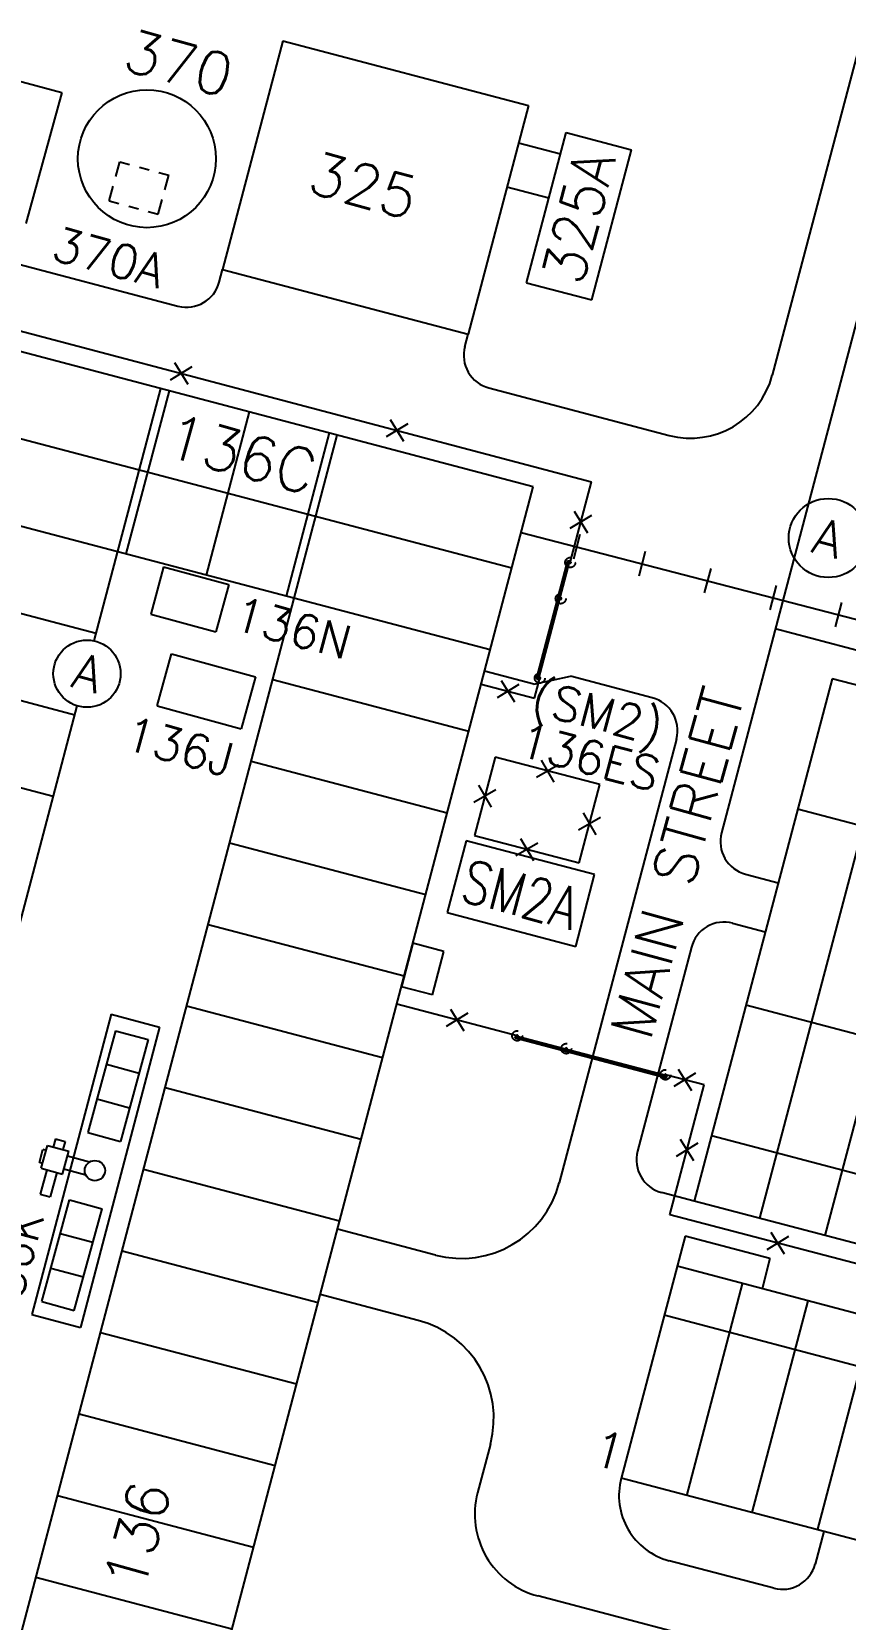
# Model space of a CAD drawing. Extents: x -16413 to 78405, y -232 to 83089.
# Drawn here: x 37070 to 39959, y 31275 to 36918 of the extents above; entities that cross this region are included whole.
import ezdxf
from ezdxf.enums import TextEntityAlignment as Align

# ---------------------------------------------------------------- set-up
doc = ezdxf.new("R2010")
doc.units = 0
doc.header["$LTSCALE"] = 350
doc.header["$MEASUREMENT"] = 0
doc.linetypes.add('CV45', pattern=[1, 1])
doc.linetypes.add('HIDDEN', pattern=[0.375, 0.25, -0.125])
doc.layers.add('BACKGROUND', color=7, linetype='CONTINUOUS')
doc.layers.add('FENCE', color=7, linetype='CONTINUOUS')
doc.styles.add('SIMPLEX', font='SIMPLEX')

msp = doc.modelspace()

# ---------------------------------------------------------------- linework, layer by layer
at = {"layer": 'BACKGROUND'}
for p, q in [((38851, 35301.1), (15661.4, 41411.8)), ((38774.5, 35011), (15584.9, 41121.7)), ((38698.1, 34720.9), (15850.8, 40741.4)), ((40479.8, 38656.7), (39699.9, 35697.1)), ((40711.9, 38595.6), (39519.4, 34070.1)), ((37961.3, 36885.7), (37747.3, 36073.5)), ((37961.3, 36885.7), (38833.6, 36655.9)), ((36713, 36828), (37175.9, 36701.8)), ((37175.9, 36701.8), (37049.1, 36236.8)), ((38833.6, 36655.9), (38619.5, 35843.6)), ((35146.3, 36586.8), (37588.9, 35943.2)), ((38798.8, 36523.7), (38947.7, 36484.4)), ((38826.9, 36026.1), (38967.6, 36559.8)), ((38967.6, 36559.8), (39199.7, 36498.7)), ((39059, 35964.9), (39199.7, 36498.7)), ((37368.1, 36403.6), (37382.3, 36455.7)), ((37382.3, 36455.7), (37417.1, 36446.3)), ((37451.8, 36436.8), (37486.5, 36427.3)), ((37521.3, 36417.9), (37556, 36408.4)), ((37541.8, 36356.3), (37556, 36408.4)), ((37344.5, 36316.8), (37358.7, 36368.9)), ((38757.5, 36367), (38906.4, 36327.8)), ((37344.5, 36316.8), (37379.2, 36307.3)), ((37413.9, 36297.9), (37448.7, 36288.4)), ((37518.1, 36269.5), (37532.3, 36321.6)), ((37483.4, 36278.9), (37518.1, 36269.5)), ((37735.6, 36028.6), (37747.3, 36073.5)), ((37747.3, 36073.5), (38619.5, 35843.6)), ((38826.9, 36026.1), (39059, 35964.9)), ((38607.8, 35798.8), (38619.5, 35843.6)), ((37557.1, 35642), (37404.3, 35061.8)), ((38693.2, 35652.2), (39333.4, 35483.5)), ((37841.4, 35567.1), (37688.6, 34986.9)), ((38125.7, 35492.2), (37972.8, 34912)), ((38808.1, 35138.4), (40204.3, 34776.1)), ((39016.4, 35130.8), (38993.8, 35043.7)), ((39248.7, 35070.6), (39226.1, 34983.5)), ((37537.8, 35016), (37492, 34848.1)), ((37537.8, 35016), (37769.3, 34952.9)), ((39481, 35010.3), (39458.4, 34923.2)), ((37298.8, 34779.4), (36660.6, 34947.6)), ((37769.3, 34952.9), (37723.6, 34785)), ((39713.4, 34950), (39690.7, 34862.9)), ((39945.7, 34889.7), (39923.1, 34802.6)), ((37492, 34848.1), (37723.6, 34785)), ((40917.3, 34477.4), (39710.5, 34795.4)), ((37222.4, 34489.3), (36584.1, 34657.5)), ((37515.2, 34521.6), (37565.7, 34707)), ((37565.7, 34707), (37864.5, 34625.6)), ((37864.5, 34625.6), (37813.9, 34440.2)), ((38621.6, 34430.8), (37925.4, 34614.3)), ((38852.3, 34599.6), (38678.2, 34645.5)), ((38852.3, 34599.6), (38983.1, 34627.2)), ((39273.7, 34550.6), (38983.1, 34627.2)), ((39912.1, 34618.2), (39422.8, 32761.6)), ((44089.4, 33517.4), (39912.1, 34618.2)), ((40144.1, 34556.8), (39654.9, 32700.4)), ((37515.2, 34521.6), (37813.9, 34440.2)), ((40376.2, 34495.7), (39887, 32639.2)), ((39359.2, 34403.9), (38943.3, 32825.8)), ((37145.9, 34199.2), (36507.7, 34367.4)), ((38545.2, 34140.7), (37849, 34324.1)), ((38715.6, 34339.9), (38642.2, 34061.4)), ((39086.9, 34242), (38715.6, 34339.9)), ((38940.7, 34312.7), (38862.9, 34267.4)), ((38879.1, 34328.9), (38924.4, 34251.2)), ((38717.8, 34223.3), (38640, 34178)), ((38656.2, 34239.5), (38701.6, 34161.8)), ((39013.5, 33963.5), (39086.9, 34242)), ((44110.7, 33015.4), (39789.7, 34154.1)), ((39089.1, 34125.5), (39011.3, 34080.1)), ((39027.6, 34141.7), (39072.9, 34063.9)), ((38468.8, 33850.6), (37772.5, 34034.1)), ((38612.4, 34042.3), (38545.1, 33787)), ((39068.7, 33922.1), (38612.4, 34042.3)), ((38642.2, 34061.4), (39013.5, 33963.5)), ((38867.3, 34034.2), (38789.5, 33988.9)), ((38805.7, 34050.4), (38851.1, 33972.7)), ((39001.5, 33666.8), (39068.7, 33922.1)), ((39604.9, 33923.5), (39721, 33892.9)), ((38545.1, 33787), (39001.5, 33666.8)), ((39559, 33749.5), (39675.1, 33718.9)), ((38392.3, 33560.5), (37696.1, 33744)), ((38423.4, 33678.2), (38382.5, 33523.3)), ((38533.7, 33649.1), (38423.4, 33678.2)), ((38492.9, 33494.3), (38533.7, 33649.1)), ((39412.4, 33664), (39221.3, 32938.8)), ((38492.9, 33494.3), (38382.5, 33523.3)), ((37351.2, 33425.3), (37069.8, 32357.8)), ((37351.2, 33425.3), (37523.6, 33379.9)), ((38315.9, 33270.4), (37619.6, 33453.9)), ((43783.6, 32357), (39606.2, 33457.8)), ((37523.6, 33379.9), (37242.3, 32312.3)), ((37367.3, 33366.9), (37268.7, 33005.1)), ((37367.3, 33366.9), (37483.1, 33335.4)), ((37483.1, 33335.4), (37384.4, 32973.6)), ((37334.8, 33247.8), (37450.6, 33216.2)), ((38239.4, 32980.3), (37543.2, 33163.8)), ((37301.2, 33124.3), (37416.9, 33092.7)), ((37103.4, 32878.1), (37125.5, 32959.2)), ((37125.5, 32959.2), (37200.8, 32938.7)), ((37153.7, 32982.6), (37145.8, 32953.6)), ((37153.7, 32982.6), (37188.4, 32973.1)), ((37188.4, 32973.1), (37180.5, 32944.2)), ((37268.7, 33005.1), (37384.4, 32973.6)), ((43661.3, 31892.9), (39483.9, 32993.7)), ((37096.6, 32898.7), (37109.2, 32945)), ((37120.8, 32941.8), (37109.2, 32945)), ((37178.7, 32857.6), (37200.8, 32938.7)), ((37274.4, 32899.9), (37196.1, 32921.3)), ((37108.2, 32895.5), (37096.6, 32898.7)), ((37123.7, 32872.6), (37100, 32785.8)), ((37103.4, 32878.1), (37178.7, 32857.6)), ((37158.4, 32863.1), (37134.8, 32776.3)), ((37261.7, 32853.6), (37183.4, 32875)), ((38163, 32690.2), (37466.7, 32873.7)), ((39422.8, 32761.6), (39306.8, 32792.2)), ((37100, 32785.8), (37134.8, 32776.3)), ((37104.8, 32404.1), (37203.4, 32765.9)), ((37203.4, 32765.9), (37319.2, 32734.3)), ((37220.6, 32372.5), (37319.2, 32734.3)), ((41743.6, 32150), (39422.8, 32761.6)), ((37171, 32646.7), (37286.7, 32615.2)), ((38503.5, 32569.5), (38155.3, 32661.2)), ((39389.9, 32636.8), (39162.8, 31775.2)), ((39691.6, 32557.3), (39389.9, 32636.8)), ((38086.5, 32400.1), (37390.3, 32583.6)), ((37137.3, 32523.2), (37253.1, 32491.7)), ((41218.2, 32040.2), (39361.6, 32529.5)), ((39691.6, 32557.3), (39663.3, 32450)), ((39593.4, 32467.3), (39394.7, 31713.1)), ((37104.8, 32404.1), (37220.6, 32372.5)), ((38442.3, 32337.4), (38094.2, 32429.1)), ((39825.5, 32406.2), (39627.3, 31653.9)), ((37069.8, 32357.8), (37242.3, 32312.3)), ((41172.3, 31866.2), (39315.7, 32355.4)), ((40057.6, 32345), (39858.8, 31590.8)), ((38010.1, 32110), (37313.9, 32293.5)), ((37933.6, 31819.9), (37237.4, 32003.4)), ((38698.7, 31897.5), (38653.1, 31724.4)), ((41019.7, 31287), (39163.1, 31776.2)), ((37857.2, 31529.8), (37161, 31713.3)), ((39882.5, 31586.6), (39851.9, 31470.5)), ((39705.3, 31385.1), (39334, 31482.9)), ((37780.7, 31239.7), (37084.5, 31423.2)), ((39795, 31113.3), (38866.7, 31357.9))]:
    msp.add_line(p, q, dxfattribs=at)
at = {"layer": 'BACKGROUND', "linetype": 'CV45'}
for p, q in [((37291.8, 34752.8), (37528.1, 35649.7)), ((34791.2, 22720.3), (38154.7, 35484.5)), ((35640.3, 23117), (38851, 35301)), ((34164.5, 22885.4), (37231, 34521.9))]:
    msp.add_line(p, q, dxfattribs=at)
at = {"layer": 'BACKGROUND'}
for centre, radius in [((37478.6, 36466.8), 245), ((39898.6, 35118.6), 140.5), ((37265.7, 34636.2), 119.5), ((37293.9, 32869.7), 36)]:
    msp.add_circle(centre, radius, dxfattribs=at)
for centre, radius, start, end in [((37619.5, 36059.2), 120, 255.2372, 345.2372), ((38723.8, 35768.2), 120, 165.2372, 255.2372), ((39409.8, 35773.6), 300, 255.2372, 345.2372), ((39243.1, 34434.5), 120, 345.2375, 75.2352), ((39635.4, 34039.5), 120, 165.2403, 255.2411), ((39528.4, 33633.4), 120, 75.2367, 165.2375), ((39337.3, 32908.2), 120, 165.2375, 255.2369), ((38595.2, 32917.6), 360, 255.2379, 345.2373), ((38350.6, 31989.3), 360, 345.2379, 75.237), ((39395.2, 31715), 240, 165.2368, 255.2377), ((38943.2, 31648), 300, 165.2375, 255.2379), ((39735.9, 31501.1), 120, 255.2377, 345.2381)]:
    msp.add_arc(centre, radius, start, end, dxfattribs=at)
at = {"layer": 'FENCE', "ltscale": 0.125}
for p, q in [((36142.1, 36089.6), (39057.7, 35317.8)), ((38982.3, 35031.6), (39057.7, 35317.8)), ((38666.4, 34599), (38855.1, 34549.2)), ((38855.1, 34549.2), (38874, 34620.6)), ((38794.1, 33349.1), (38366.6, 33461.8)), ((39457.4, 33174.3), (39320.1, 33210.5)), ((39335.7, 32713.1), (39457.4, 33174.3)), ((40101.6, 32511.2), (39335.7, 32713.1))]:
    msp.add_line(p, q, dxfattribs=at)
at = {"layer": 'FENCE'}
for p, q in [((37638.2, 35727.3), (37561.6, 35680.1)), ((37576.3, 35742), (37623.5, 35665.4)), ((38405, 35525), (38328.3, 35477.9)), ((38343, 35539.8), (38390.2, 35463.1)), ((39057.8, 35199.1), (38981.2, 35151.9)), ((38995.9, 35213.9), (39043.1, 35137.2)), ((38863.3, 34621.4), (38973.4, 35039.1)), ((38867.4, 34620.3), (38977.5, 35038)), ((38868.2, 34620.1), (38978.3, 35037.8)), ((38868.2, 34620.1), (38978.4, 35037.8)), ((38870.2, 34619.5), (38980.4, 35037.3)), ((38870.3, 34619.5), (38980.4, 35037.2)), ((38871, 34619.3), (38981.2, 35037)), ((38973.4, 35039.1), (38981.2, 35037)), ((38979.8, 35028.3), (38978.9, 35028.6)), ((38980.4, 35033.4), (38979.8, 35031)), ((38980.5, 35030.8), (38979.8, 35031)), ((38980.5, 35030.8), (38979.8, 35028.3)), ((38981.7, 35029.2), (38980.2, 35029.6)), ((38981.8, 35029.6), (38980.3, 35030)), ((38981.1, 35033.2), (38980.4, 35033.4)), ((38981.8, 35035.6), (38980.8, 35035.8)), ((38981.8, 35035.6), (38981.1, 35033.2)), ((38982.8, 35033.5), (38981.3, 35033.9)), ((38982.9, 35034), (38981.4, 35034.4)), ((38945.9, 34899.7), (38945, 34900)), ((38946.5, 34904.8), (38945.8, 34902.4)), ((38946.6, 34902.2), (38945.8, 34902.4)), ((38946.6, 34902.2), (38945.9, 34899.7)), ((38947.8, 34900.6), (38946.3, 34901)), ((38947.9, 34901), (38946.4, 34901.4)), ((38947.2, 34904.6), (38946.5, 34904.8)), ((38947.8, 34907), (38946.9, 34907.2)), ((38947.8, 34907), (38947.2, 34904.6)), ((38948.9, 34904.9), (38947.4, 34905.3)), ((38949, 34905.4), (38947.5, 34905.8)), ((38799.1, 34597.7), (38722.4, 34550.5)), ((38737.2, 34612.4), (38784.3, 34535.7)), ((38863, 34625.4), (38863.3, 34625.6)), ((38863.9, 34623.8), (38863, 34625.4)), ((38863.6, 34619.1), (38863.1, 34617.2)), ((38863.1, 34617.2), (38872.5, 34614.7)), ((38863.3, 34625.6), (38864.1, 34624.3)), ((38871, 34619.3), (38863.3, 34621.4)), ((38871, 34619.3), (38863.3, 34621.4)), ((38863.4, 34625.5), (38863.6, 34625.6)), ((38864.1, 34624.3), (38863.4, 34625.5)), ((38863.4, 34619.5), (38863.8, 34621.2)), ((38863.5, 34618.9), (38872.9, 34616.4)), ((38863.6, 34625.6), (38864.2, 34624.7)), ((38863.6, 34619.1), (38873, 34616.6)), ((38867.7, 34618), (38863.6, 34619.1)), ((38864.2, 34621.1), (38863.8, 34619.5)), ((38863.8, 34619.5), (38867.8, 34618.4)), ((38866.6, 34617.1), (38864.1, 34617.7)), ((38864.3, 34621.1), (38864.3, 34621.1)), ((38866.7, 34617.5), (38864.3, 34618.1)), ((38864.4, 34618.6), (38864.4, 34618.6)), ((38865.3, 34618.3), (38864.4, 34618.6)), ((38867.8, 34619.9), (38864.5, 34620.8)), ((38864.6, 34618.5), (38864.5, 34618.5)), ((38865.2, 34618.3), (38864.5, 34618.5)), ((38864.5, 34618.3), (38864.5, 34618.5)), ((38864.6, 34618.2), (38864.5, 34617.7)), ((38865, 34618.1), (38864.5, 34618.2)), ((38864.9, 34617.9), (38864.5, 34618)), ((38864.8, 34617.7), (38864.5, 34617.8)), ((38864.9, 34617.7), (38864.5, 34617.8)), ((38864.5, 34617.6), (38864.5, 34617.7)), ((38864.8, 34617.6), (38864.5, 34617.7)), ((38864.7, 34617.5), (38864.5, 34617.6)), ((38864.8, 34617.6), (38864.5, 34617.6)), ((38864.6, 34621), (38864.6, 34621)), ((38864.6, 34621), (38867.8, 34620.2)), ((38864.6, 34618.3), (38864.7, 34618.4)), ((38864.9, 34618.1), (38864.6, 34618.1)), ((38864.9, 34618), (38864.6, 34618.1)), ((38864.9, 34617.9), (38864.6, 34618)), ((38864.8, 34617.8), (38864.6, 34617.9)), ((38864.7, 34619.2), (38864.7, 34619.3)), ((38865.4, 34619.1), (38864.7, 34619.3)), ((38864.7, 34617.5), (38864.8, 34617.6)), ((38865, 34618.1), (38864.8, 34617.6)), ((38865, 34618.2), (38865, 34618.3)), ((38865.2, 34618.4), (38865.1, 34618.3)), ((38865.1, 34618.1), (38865.2, 34618.3)), ((38865.4, 34618.4), (38865.3, 34618.3)), ((38865.4, 34619), (38865.4, 34619.1)), ((38865.8, 34618.3), (38865.8, 34618.2)), ((38865.8, 34618.2), (38866.8, 34617.9)), ((38865.9, 34617.9), (38866, 34618.1)), ((38866, 34617.8), (38865.9, 34617.3)), ((38865.9, 34617.2), (38865.9, 34617.3)), ((38865.9, 34617.3), (38866.3, 34617.2)), ((38865.9, 34617.2), (38866.2, 34617.1)), ((38866, 34618.1), (38866, 34618.1)), ((38866, 34618.1), (38866.6, 34617.9)), ((38866, 34617.8), (38866.5, 34617.7)), ((38866, 34617.7), (38866.4, 34617.6)), ((38866, 34617.6), (38866.3, 34617.5)), ((38866, 34617.5), (38866.3, 34617.4)), ((38866, 34617.5), (38866.3, 34617.4)), ((38866, 34617.4), (38866.2, 34617.3)), ((38866, 34617.3), (38866.2, 34617.2)), ((38866.1, 34618.8), (38866.1, 34618.9)), ((38866.1, 34618.9), (38866.9, 34618.7)), ((38866.1, 34617.9), (38866.1, 34618.1)), ((38866.1, 34617.7), (38866.3, 34617.7)), ((38866.1, 34617.6), (38866.3, 34617.6)), ((38866.2, 34617.1), (38866.3, 34617.2)), ((38866.4, 34617.7), (38866.3, 34617.2)), ((38866.4, 34617.8), (38866.4, 34618)), ((38866.6, 34618), (38866.6, 34617.9)), ((38866.6, 34617.7), (38866.6, 34617.9)), ((38866.8, 34618.6), (38866.9, 34618.7)), ((38866.8, 34618), (38866.8, 34617.9)), ((38867.8, 34620.2), (38867.8, 34620.2)), ((38867.8, 34618.4), (38868.2, 34620.1)), ((38868.1, 34620.1), (38868.1, 34620.1)), ((38868.6, 34620), (38868.1, 34618.2)), ((38869.2, 34619.8), (38868.7, 34617.8)), ((38869.4, 34616.8), (38869.1, 34616.6)), ((38869.1, 34616.6), (38869.2, 34616.3)), ((38869.2, 34616.3), (38869.5, 34616.2)), ((38869.7, 34616.8), (38869.4, 34616.8)), ((38869.5, 34616.2), (38869.8, 34616.5)), ((38869.8, 34616.5), (38869.7, 34616.8)), ((38869.8, 34616.2), (38871.4, 34615.8)), ((38869.9, 34616.6), (38871.5, 34616.2)), ((38872, 34620.8), (38871.5, 34620.6)), ((38872.4, 34618.6), (38871.5, 34620.3)), ((38871.8, 34616.2), (38871.5, 34616)), ((38871.5, 34616), (38871.6, 34615.7)), ((38873, 34622.4), (38871.6, 34621.6)), ((38872, 34620.8), (38871.6, 34621.5)), ((38871.6, 34615.7), (38871.9, 34615.6)), ((38872.7, 34622.8), (38871.8, 34622.3)), ((38872.1, 34616.1), (38871.8, 34616.2)), ((38871.9, 34615.6), (38872.2, 34615.8)), ((38872.2, 34615.8), (38872.1, 34616.1)), ((38873, 34616.6), (38872.5, 34614.7)), ((38873.2, 34618.8), (38872.7, 34618.5)), ((38874.1, 34617.2), (38873.2, 34618.8)), ((38873.2, 34616.7), (38874.1, 34617.2)), ((38875, 34618.9), (38873.6, 34618.1)), ((38875.2, 34618.5), (38873.8, 34617.7)), ((38618.7, 33429.1), (38542, 33381.9)), ((38556.8, 33443.8), (38603.9, 33367.2)), ((38786.6, 33340.3), (38788.6, 33348)), ((39319.4, 33199.8), (38786.6, 33340.3)), ((39320.4, 33203.9), (38787.7, 33344.4)), ((39320.6, 33204.7), (38787.9, 33345.2)), ((39320.7, 33204.7), (38787.9, 33345.2)), ((39321.2, 33206.8), (38788.4, 33347.3)), ((39321.2, 33206.7), (38788.4, 33347.2)), ((39321.4, 33207.5), (38788.6, 33348)), ((38790.1, 33348.6), (38789.8, 33347.7)), ((38790.1, 33348.6), (38792.5, 33348)), ((38791.7, 33349.8), (38791.3, 33348.3)), ((38792.2, 33349.7), (38791.8, 33348.1)), ((38792.5, 33348), (38792.3, 33347.2)), ((38792.3, 33347.2), (38794.7, 33346.6)), ((38794.9, 33347.3), (38794.7, 33346.6)), ((38794.9, 33347.3), (38797.3, 33346.7)), ((38796, 33348.6), (38795.6, 33347.1)), ((38796.5, 33348.5), (38796.1, 33347)), ((38797.3, 33346.7), (38797.1, 33345.8)), ((38964.1, 33302.7), (38963.9, 33301.8)), ((38964.1, 33302.7), (38966.5, 33302.1)), ((38965.7, 33303.9), (38965.3, 33302.4)), ((38966.2, 33303.8), (38965.8, 33302.3)), ((38966.5, 33302.1), (38966.3, 33301.3)), ((38966.3, 33301.3), (38968.8, 33300.7)), ((38968.9, 33301.4), (38968.8, 33300.7)), ((38968.9, 33301.4), (38971.4, 33300.8)), ((38970.1, 33302.7), (38969.7, 33301.2)), ((38970.6, 33302.6), (38970.2, 33301.1)), ((38971.4, 33300.8), (38971.1, 33299.9)), ((39315.1, 33200.1), (39316.1, 33200.7)), ((39315.1, 33199.8), (39316.4, 33200.6)), ((39315.3, 33199.9), (39315.1, 33200.1)), ((39315.3, 33199.5), (39315.1, 33199.8)), ((39316.4, 33200.6), (39315.3, 33199.9)), ((39316.9, 33200.5), (39315.3, 33199.5)), ((39317.9, 33209.2), (39318.5, 33208.3)), ((39318.4, 33209.5), (39319.1, 33208.1)), ((39319.9, 33208.5), (39319.2, 33208.1)), ((39321.4, 33207.5), (39319.4, 33199.8)), ((39321.4, 33207.5), (39319.4, 33199.8)), ((39321.4, 33207.5), (39319.4, 33199.8)), ((39321.4, 33207.5), (39319.4, 33199.8)), ((39321.2, 33199.9), (39319.5, 33200.4)), ((39321.2, 33199.9), (39319.5, 33200.4)), ((39319.7, 33200.8), (39319.6, 33200.8)), ((39319.7, 33200.8), (39319.6, 33200.8)), ((39319.6, 33200.7), (39321.3, 33200.3)), ((39319.6, 33200.7), (39321.3, 33200.3)), ((39319.7, 33201.1), (39320.6, 33204.3)), ((39319.7, 33201.1), (39319.7, 33201.1)), ((39319.9, 33208.5), (39320.1, 33208.1)), ((39320.8, 33204.3), (39320, 33201)), ((39320.8, 33204.3), (39320, 33201)), ((39322.1, 33208.9), (39320.5, 33208)), ((39322.1, 33208.9), (39320.5, 33208)), ((39322.3, 33204.3), (39320.6, 33204.7)), ((39322.3, 33204.3), (39320.6, 33204.7)), ((39320.6, 33204.6), (39320.6, 33204.6)), ((39320.6, 33204.6), (39320.6, 33204.6)), ((39320.6, 33204.3), (39320.6, 33204.3)), ((39320.7, 33205.1), (39322.5, 33204.6)), ((39320.7, 33205.1), (39322.5, 33204.6)), ((39320.9, 33205.7), (39323, 33205.2)), ((39320.9, 33205.7), (39323, 33205.2)), ((39321.3, 33200.3), (39322.3, 33204.3)), ((39321.3, 33200.3), (39322.3, 33204.3)), ((39321.7, 33201.9), (39321.5, 33201.2)), ((39321.7, 33201.9), (39321.5, 33201.2)), ((39321.5, 33201.2), (39321.5, 33201.2)), ((39321.5, 33201.2), (39321.5, 33201.2)), ((39321.6, 33200.1), (39324.1, 33209.5)), ((39321.6, 33200.1), (39324.1, 33209.5)), ((39322.7, 33204.2), (39321.6, 33200.1)), ((39322.7, 33204.2), (39321.6, 33200.1)), ((39321.6, 33200.1), (39323.5, 33199.6)), ((39321.6, 33200.1), (39323.5, 33199.6)), ((39321.7, 33201.9), (39321.7, 33201.9)), ((39321.7, 33201.9), (39321.7, 33201.9)), ((39321.8, 33211.5), (39322.6, 33210.1)), ((39321.8, 33211.5), (39322.6, 33210.1)), ((39323.5, 33210.6), (39321.9, 33209.7)), ((39323.5, 33210.6), (39321.9, 33209.7)), ((39321.9, 33209.7), (39322.2, 33209.2)), ((39321.9, 33209.7), (39322.2, 33209.2)), ((39321.9, 33200), (39324.3, 33209.4)), ((39321.9, 33200), (39324.3, 33209.4)), ((39321.9, 33202.6), (39322, 33203.4)), ((39321.9, 33202.6), (39322, 33203.4)), ((39321.9, 33202.6), (39321.9, 33202.6)), ((39321.9, 33202.6), (39321.9, 33202.6)), ((39322.1, 33203.4), (39322, 33203.4)), ((39322.1, 33203.4), (39322, 33203.4)), ((39322.4, 33201.8), (39322.1, 33200.9)), ((39322.4, 33201.8), (39322.1, 33200.9)), ((39322.1, 33200.9), (39322.1, 33200.9)), ((39322.1, 33200.9), (39322.1, 33200.9)), ((39322.2, 33201.1), (39322.3, 33201)), ((39322.2, 33201.1), (39322.3, 33201)), ((39322.3, 33211.7), (39323.1, 33210.3)), ((39322.3, 33211.7), (39323.1, 33210.3)), ((39322.3, 33201.9), (39322.4, 33201.8)), ((39322.3, 33201.9), (39322.4, 33201.8)), ((39322.4, 33201.7), (39322.3, 33201)), ((39322.4, 33201.7), (39322.3, 33201)), ((39322.5, 33201.1), (39322.3, 33201.2)), ((39322.5, 33201.1), (39322.3, 33201.2)), ((39322.4, 33201), (39322.3, 33201)), ((39322.4, 33201), (39322.3, 33201)), ((39322.4, 33201.7), (39322.4, 33201.7)), ((39322.6, 33201.6), (39322.4, 33201.7)), ((39322.4, 33201.7), (39322.4, 33201.7)), ((39322.6, 33201.6), (39322.4, 33201.7)), ((39322.6, 33201.5), (39322.4, 33201.5)), ((39322.6, 33201.5), (39322.4, 33201.5)), ((39322.5, 33202.3), (39322.8, 33203.3)), ((39322.5, 33202.3), (39322.8, 33203.3)), ((39322.5, 33202.3), (39322.5, 33202.3)), ((39322.5, 33202.3), (39322.5, 33202.3)), ((39322.6, 33201.5), (39322.5, 33201.1)), ((39322.6, 33201.5), (39322.5, 33201.1)), ((39322.5, 33201.1), (39323.1, 33201)), ((39322.5, 33201.1), (39323.1, 33201)), ((39323.2, 33203.2), (39322.6, 33200.8)), ((39323.2, 33203.2), (39322.6, 33200.8)), ((39322.6, 33202.5), (39322.8, 33203.1)), ((39322.6, 33202.5), (39322.8, 33203.1)), ((39322.6, 33202.5), (39322.6, 33202.5)), ((39322.8, 33202.4), (39322.6, 33202.5)), ((39322.6, 33202.5), (39322.6, 33202.5)), ((39322.8, 33202.4), (39322.6, 33202.5)), ((39322.6, 33201.5), (39323.2, 33201.3)), ((39322.6, 33201.5), (39323.2, 33201.3)), ((39322.7, 33201.4), (39322.6, 33201.1)), ((39322.7, 33201.4), (39322.6, 33201.1)), ((39322.7, 33203.3), (39322.8, 33203.3)), ((39322.7, 33203.3), (39322.8, 33203.3)), ((39322.7, 33203.1), (39322.8, 33203.1)), ((39322.7, 33203.1), (39322.8, 33203.1)), ((39322.9, 33202.6), (39322.7, 33202.6)), ((39322.9, 33202.6), (39322.7, 33202.6)), ((39322.8, 33201.4), (39322.7, 33201.1)), ((39322.7, 33201.4), (39322.7, 33201.1)), ((39322.8, 33201.4), (39322.7, 33201.1)), ((39322.7, 33201.4), (39322.7, 33201.1)), ((39323, 33203.1), (39322.8, 33203.1)), ((39323, 33203.1), (39322.8, 33203.1)), ((39322.9, 33202.9), (39322.8, 33203)), ((39322.9, 33202.9), (39322.8, 33203)), ((39322.9, 33201.4), (39322.8, 33201)), ((39322.9, 33201.4), (39322.8, 33201)), ((39322.9, 33201.3), (39322.8, 33201.1)), ((39322.9, 33201.3), (39322.8, 33201.1)), ((39322.9, 33202.5), (39323, 33203)), ((39322.9, 33202.5), (39323, 33203)), ((39322.9, 33202.6), (39323.5, 33202.4)), ((39322.9, 33202.6), (39323.5, 33202.4)), ((39323, 33201.4), (39322.9, 33201)), ((39323, 33201.4), (39322.9, 33201)), ((39323.7, 33203.1), (39323, 33200.7)), ((39323.7, 33203.1), (39323, 33200.7)), ((39323, 33202.9), (39323.6, 33202.8)), ((39323, 33202.5), (39323.1, 33202.9)), ((39323, 33202.9), (39323.6, 33202.8)), ((39323, 33202.5), (39323.1, 33202.9)), ((39323, 33202.6), (39323.1, 33202.8)), ((39323, 33202.6), (39323.1, 33202.8)), ((39323, 33201.3), (39323, 33201.1)), ((39323.1, 33201.3), (39323, 33201)), ((39323, 33201.3), (39323, 33201.1)), ((39323.1, 33201.3), (39323, 33201)), ((39323.1, 33202.6), (39323.2, 33202.8)), ((39323.1, 33202.6), (39323.2, 33202.8)), ((39323.2, 33201.3), (39323.1, 33201)), ((39323.2, 33201.3), (39323.1, 33201)), ((39323.2, 33201.2), (39323.1, 33201)), ((39323.2, 33201.2), (39323.1, 33201)), ((39323.1, 33201), (39323.1, 33201)), ((39323.1, 33201), (39323.1, 33201)), ((39323.2, 33202.5), (39323.2, 33202.9)), ((39323.2, 33202.5), (39323.2, 33202.9)), ((39323.2, 33202.5), (39323.3, 33202.8)), ((39323.2, 33202.5), (39323.3, 33202.8)), ((39323.2, 33201.2), (39323.2, 33201.3)), ((39323.2, 33201.2), (39323.2, 33201.3)), ((39323.3, 33202.5), (39323.4, 33202.8)), ((39323.3, 33202.5), (39323.4, 33202.8)), ((39323.4, 33202.4), (39323.5, 33202.8)), ((39323.4, 33202.4), (39323.5, 33202.8)), ((39323.4, 33202.5), (39323.4, 33202.7)), ((39323.4, 33202.5), (39323.4, 33202.7)), ((39324, 33209.7), (39323.5, 33210.6)), ((39324, 33209.7), (39323.5, 33210.6)), ((39323.5, 33199.6), (39326, 33209)), ((39323.5, 33199.6), (39326, 33209)), ((39323.5, 33202.5), (39323.6, 33202.7)), ((39323.5, 33202.5), (39323.5, 33202.7)), ((39323.5, 33202.5), (39323.6, 33202.7)), ((39323.5, 33202.5), (39323.5, 33202.7)), ((39323.5, 33202.5), (39323.5, 33202.4)), ((39323.5, 33202.5), (39323.5, 33202.4)), ((39323.6, 33202.7), (39323.6, 33202.8)), ((39323.6, 33202.7), (39323.6, 33202.8)), ((39324, 33206.2), (39323.9, 33205.9)), ((39324, 33206.2), (39323.9, 33205.9)), ((39323.9, 33205.9), (39324.1, 33205.6)), ((39323.9, 33205.9), (39324.1, 33205.6)), ((39324.3, 33206.3), (39324, 33206.2)), ((39324.3, 33206.3), (39324, 33206.2)), ((39324.1, 33209.5), (39326, 33209)), ((39324.1, 33209.5), (39326, 33209)), ((39324.1, 33206.4), (39324.5, 33208)), ((39324.1, 33206.4), (39324.5, 33208)), ((39324.1, 33205.6), (39324.4, 33205.7)), ((39324.1, 33205.6), (39324.4, 33205.7)), ((39324.5, 33206), (39324.3, 33206.3)), ((39324.5, 33206), (39324.3, 33206.3)), ((39324.4, 33205.7), (39324.5, 33206)), ((39324.4, 33205.7), (39324.5, 33206)), ((39324.6, 33208.6), (39324.5, 33208.3)), ((39324.6, 33208.6), (39324.5, 33208.3)), ((39324.5, 33208.3), (39324.7, 33208)), ((39324.5, 33208.3), (39324.7, 33208)), ((39324.5, 33206.3), (39324.9, 33207.9)), ((39324.5, 33206.3), (39324.9, 33207.9)), ((39324.9, 33208.7), (39324.6, 33208.6)), ((39324.9, 33208.7), (39324.6, 33208.6)), ((39324.7, 33208), (39325.1, 33208.1)), ((39324.7, 33208), (39325.1, 33208.1)), ((39325.1, 33208.4), (39324.9, 33208.7)), ((39325.1, 33208.4), (39324.9, 33208.7)), ((39325.1, 33208.1), (39325.1, 33208.4)), ((39325.1, 33208.1), (39325.1, 33208.4)), ((39427.1, 33216), (39350.4, 33168.8)), ((39365.2, 33230.7), (39412.3, 33154.1)), ((39434.9, 32967.3), (39358.2, 32920.1)), ((39373, 32982), (39420.1, 32905.4)), ((39757, 32635.7), (39680.3, 32588.5)), ((39695.1, 32650.5), (39742.3, 32573.8))]:
    msp.add_line(p, q, dxfattribs=at)
at = {"layer": 'FENCE', "linetype": 'HIDDEN'}
for centre in [(38982.3, 35031.6), (38948.4, 34903), (38874, 34620.6), (38794.1, 33349.1), (38968.1, 33303.3), (39320.1, 33210.5)]:
    msp.add_circle(centre, 18, dxfattribs=at)
at = {"layer": 'FENCE'}
for centre, radius in [((38982.3, 35031.6), 2), ((38948.4, 34903), 2), ((38869.4, 34616.5), 0.5), ((38871.9, 34615.9), 0.5), ((38874, 34620.6), 2), ((38874, 34620.6), 2), ((38794.1, 33349.1), 2), ((38968.1, 33303.3), 2), ((39320.1, 33210.5), 2), ((39320.1, 33210.5), 2), ((39320.1, 33210.5), 2), ((39320.1, 33210.5), 2), ((39324.2, 33205.9), 0.5), ((39324.2, 33205.9), 0.5), ((39324.8, 33208.4), 0.5), ((39324.8, 33208.4), 0.5)]:
    msp.add_circle(centre, radius, dxfattribs=at)
for centre, radius, start, end in [((38982.3, 35031.6), 2.5, 255.2303, 75.2303), ((38948.4, 34903), 2.5, 255.2303, 75.2303), ((38863.7, 34619.4), 0.312, 165.2303, 255.2303), ((38864.2, 34617.9), 0.219, 75.2303, 255.2303), ((38864.6, 34621), 0.25, 165.2303, 255.2303), ((38864.6, 34618.3), 0.084, 180.0521, 330.4085), ((38864.8, 34618.4), 0.242, 213.1269, 297.3338), ((38864.9, 34618.8), 0.554, 32.6742, 117.7864), ((38865, 34618.2), 0.084, 180.0521, 330.4085), ((38866, 34617.9), 0.084, 180.0521, 330.4085), ((38866.4, 34618.4), 0.554, 32.6742, 117.7864), ((38866.3, 34618), 0.242, 213.1269, 297.3338), ((38866.5, 34617.8), 0.084, 180.0521, 330.4085), ((38866.6, 34617.3), 0.219, 255.2303, 75.2303), ((38867.8, 34618.3), 0.312, 255.2303, 345.2303), ((38867.8, 34620.2), 0.25, 255.2303, 345.2303), ((38871.7, 34620.4), 0.25, 120.2303, 210.2303), ((38872.6, 34618.8), 0.25, 210.2303, 300.2303), ((38874, 34620.6), 2.5, 300.2303, 120.2303), ((38873.4, 34616.3), 0.5, 120.2303, 165.2303), ((38794.1, 33349.1), 2.5, 345.2312, 165.2312), ((38968.1, 33303.3), 2.5, 345.2312, 165.2312), ((39320.1, 33210.5), 2.5, 30.2313, 210.2313), ((39320.1, 33210.5), 2.5, 30.2312, 210.2312), ((39319.7, 33201.1), 0.25, 255.2313, 345.2313), ((39319.7, 33201.1), 0.25, 255.2312, 345.2312), ((39320.4, 33208.2), 0.25, 210.2312, 300.2312), ((39320.6, 33204.3), 0.25, 345.2313, 75.2313), ((39320.6, 33204.3), 0.25, 345.2312, 75.2312), ((39321.3, 33200.2), 0.312, 255.2313, 345.2313), ((39321.3, 33200.2), 0.312, 255.2312, 345.2312), ((39322, 33201.4), 0.554, 122.6752, 207.7874), ((39322, 33201.4), 0.554, 122.6751, 207.7873), ((39322.3, 33202.9), 0.554, 122.6752, 207.7874), ((39322.3, 33202.9), 0.554, 122.6751, 207.7873), ((39322, 33209.1), 0.25, 300.2313, 30.2313), ((39322, 33209.1), 0.25, 300.2312, 30.2312), ((39322.4, 33201.1), 0.084, 270.0531, 60.4095), ((39322.4, 33201.1), 0.084, 270.0531, 60.4094), ((39322.4, 33204.3), 0.312, 345.2313, 75.2313), ((39322.4, 33204.3), 0.312, 345.2312, 75.2312), ((39322.3, 33201.3), 0.242, 303.1278, 27.3347), ((39322.3, 33201.3), 0.242, 303.1278, 27.3347), ((39322.6, 33201.5), 0.084, 270.0531, 60.4095), ((39322.6, 33201.5), 0.084, 270.0531, 60.4094), ((39322.8, 33200.7), 0.219, 165.2313, 345.2313), ((39322.8, 33200.7), 0.219, 165.2312, 345.2312), ((39322.8, 33202.5), 0.084, 270.0531, 60.4095), ((39322.8, 33202.5), 0.084, 270.0531, 60.4094), ((39322.9, 33203), 0.084, 270.0531, 60.4095), ((39322.9, 33203), 0.084, 270.0531, 60.4094), ((39322.7, 33202.8), 0.242, 303.1278, 27.3347), ((39322.7, 33202.8), 0.242, 303.1278, 27.3347), ((39323.4, 33203.1), 0.219, 345.2313, 165.2313), ((39323.4, 33203.1), 0.219, 345.2312, 165.2312), ((39324.5, 33209.9), 0.5, 210.2313, 255.2313), ((39324.5, 33209.9), 0.5, 210.2312, 255.2312)]:
    msp.add_arc(centre, radius, start, end, dxfattribs=at)

# ---------------------------------------------------------------- texts
at = {"layer": 'BACKGROUND', "style": 'SIMPLEX'}
for s, height, rotation, p in [('370', 150, 344.75, (37386.3, 36785.2)), ('325', 150, 344.75, (38042, 36350.5)), ('370A', 120, 344.75, (37133.4, 36111.1)), ('136N', 120, 344.75, (37777.1, 34796.5)), ('A', 127, 344.75, (37204.4, 34591.5)), ('(SM2)', 119.77, 345.2365, (38836.2, 34501)), ('MAIN STREET', 150, 74.75, (39266.7, 33326.7)), ('136J', 119.77, 344.75, (37389.8, 34371)), ('136ES', 119.77, 345.2365, (38789.9, 34346.6)), ('136K', 119.77, 74.75, (37005.7, 32310))]:
    msp.add_text(s, height=height, rotation=rotation, dxfattribs=at).set_placement(p)
for s, rotation, width, p, p2 in [('325A', 75.2564, 0.868599, (39024, 36012), (39144, 36468)), ('SM2A', 344.9175, 0.726575, (38584.6, 33832.1), (38985.5, 33724.1))]:
    msp.add_text(s, height=150, rotation=rotation, dxfattribs=dict(at, width=width)).set_placement(p, p2, align=Align.FIT)
for s, height, rotation, p in [('136C', 155.7, 344.75, (37794.1, 35341.9)), ('1', 127, 344.75, (39103.1, 31813.9)), ('136', 150, 74.75, (37516.7, 31553.3))]:
    msp.add_text(s, height=height, rotation=rotation, dxfattribs=at).set_placement(p, align=Align.CENTER)
msp.add_text('A', height=128, rotation=345, dxfattribs=at).set_placement((39898.6, 35118.6), align=Align.MIDDLE)

doc.saveas('drawing.dxf')
